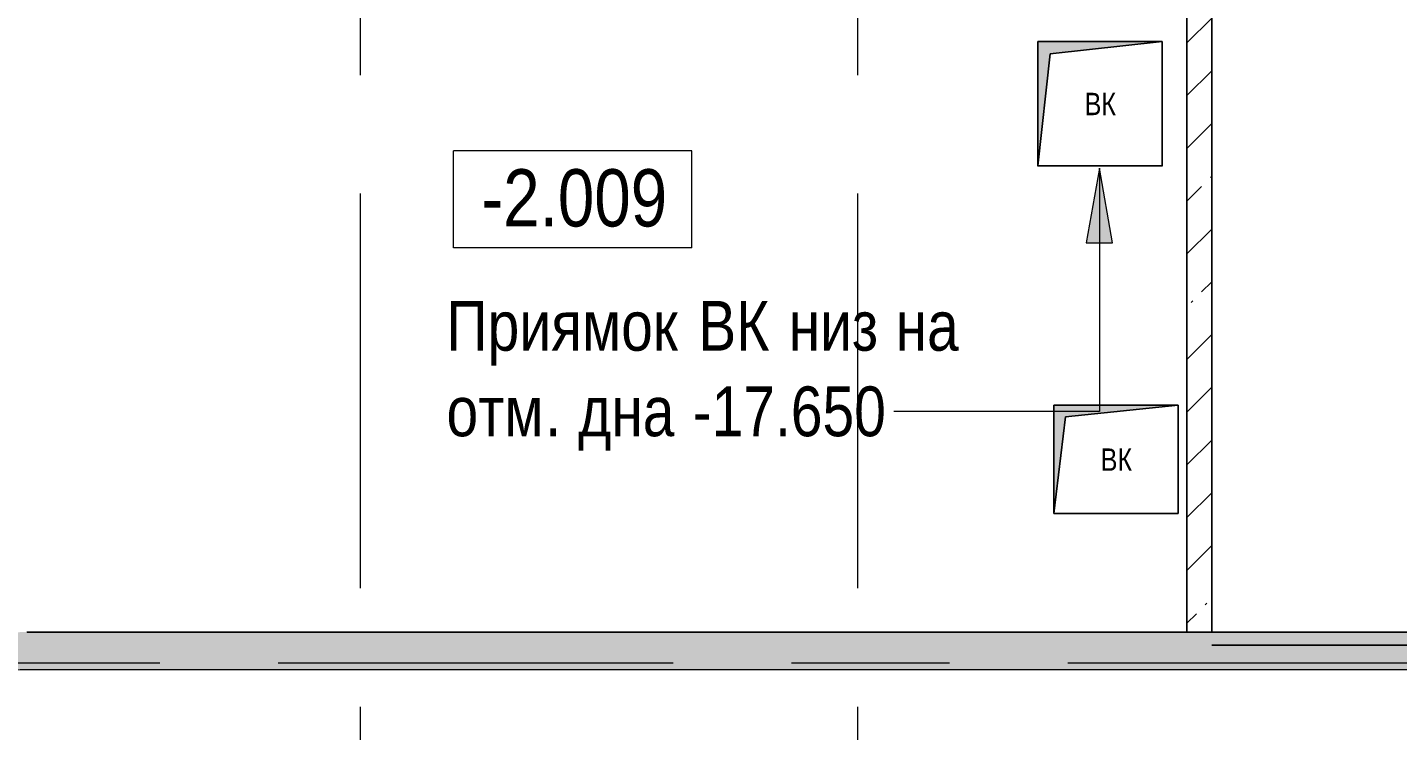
# Model space of a CAD drawing. Header units: millimetres. Extents: x 48966 to 155647, y -43515 to 30475.
# Drawn here: x 79257 to 90276, y -31925 to -26270 of the extents above; entities that cross this region are included whole.
import ezdxf

# ---------------------------------------------------------------- set-up
doc = ezdxf.new("R2010")
doc.units = ezdxf.units.MM
doc.linetypes.add('Осевые', pattern=[6350, 1270, -952.5, 3175, -952.5])
for name, color, linetype, lineweight in [('Марки помещений', 7, 'Continuous', 9), ('Обобщенные модели', 7, 'Continuous', 9), ('Общие ребра', 7, 'Continuous', 9), ('Оси-2', 7, 'Осевые', 9), ('Перекрытия', 7, 'Continuous', 9), ('Стены', 7, 'Continuous', 9), ('Стены-1', 7, 'Continuous', 18), ('Текстовые примечания', 7, 'Continuous', 9), ('Типовые аннотации', 7, 'Continuous', 9), ('Штриховка разреза-2', 7, 'Continuous', 9), ('Элементы узлов', 7, 'Continuous', 9), ('Элементы узлов-1', 7, 'Continuous', 5)]:
    doc.layers.add(name, color=color, linetype=linetype, lineweight=lineweight)
doc.styles.add('Arial', font='Arial.ttf', dxfattribs={"width": 0.8, "height": 180})
doc.styles.add('Arial Narrow_1', font='Arial Narrow.ttf', dxfattribs={"height": 400})
doc.styles.add('Arial Narrow_2', font='Arial Narrow.ttf', dxfattribs={"height": 460})

# ---------------------------------------------------------------- blocks, each defined once
blk = doc.blocks.new('Стена монолитная - Стена монолитная-463893-План -2-го этажа на отм_ -16_650')
at = {"layer": 'Штриховка разреза-2'}
h = blk.add_hatch(dxfattribs=at)
h.set_pattern_fill('FP_1', color=256, style=0, pattern_type=2)
h.set_pattern_definition([(45, (0, 0), (-493.914, 493.914), []), (45, (493.9, 0), (-493.914, 493.914), [873.125, -174.625, 6.706, -167.919])])
h.paths.add_polyline_path([(150600, -31683), (149464, -28563), (149198, -28563), (139688, -2433), (139941, -2341), (136417, 7342), (136164, 7250), (133890, 13496), (133761, 13880), (133620, 14260), (133469, 14636), (133308, 15008), (133136, 15375), (132955, 15737), (132763, 16094), (132561, 16445), (132349, 16791), (132128, 17130), (131898, 17463), (131658, 17790), (131409, 18109), (131152, 18422), (131331, 18601), (131027, 18974), (130714, 19339), (130392, 19695), (130060, 20042), (129718, 20381), (129368, 20710), (129010, 21030), (128643, 21341), (128268, 21641), (127872, 21941), (127495, 22212), (127097, 22482), (126692, 22741), (126280, 22989), (125863, 23226), (125438, 23452), (125009, 23667), (124573, 23871), (124132, 24062), (123687, 24242), (120934, 25332), (120559, 25419), (120508, 25147), (120076, 25222), (119643, 25287), (119208, 25342), (118772, 25387), (118335, 25422), (117898, 25447), (117460, 25462), (117022, 25467), (109837, 25467), (109837, 25717), (100342, 25717), (100342, 25467), (61832, 25467), (61593, 25461), (61356, 25442), (61120, 25411), (60883, 25367), (60654, 25312), (60426, 25244), (60201, 25165), (59981, 25074), (59766, 24971), (59557, 24858), (59354, 24733), (59157, 24598), (58968, 24453), (58787, 24298), (58614, 24134), (58450, 23962), (58296, 23781), (58151, 23592), (58016, 23395), (57891, 23192), (57778, 22983), (57675, 22768), (57584, 22548), (57497, 22297), (57437, 22095), (57381, 21863), (57338, 21629), (57307, 21393), (57288, 21155), (57282, 20917), (57282, 20357), (57032, 20357), (57032, 15267), (57282, 15267), (57282, 13317), (57132, 13317), (57132, 5867), (57032, 5867), (57032, 2617), (57242, 2617), (57242, -43), (57032, -43), (57032, -2533), (57282, -2533), (57282, -21043), (57032, -21043), (57032, -21693), (57038, -21931), (57055, -22169), (57085, -22406), (57126, -22641), (57178, -22873), (57242, -23103), (57317, -23329), (57404, -23551), (57501, -23769), (57608, -23982), (57727, -24189), (57855, -24390), (57993, -24584), (58140, -24772), (58297, -24952), (58462, -25124), (58635, -25287), (58817, -25442), (59005, -25588), (59201, -25724), (59403, -25850), (59612, -25967), (59825, -26073), (59937, -25832), (60094, -25902), (60254, -25966), (60439, -26030), (74496, -30679), (74908, -30809), (75323, -30927), (75742, -31032), (76163, -31126), (76587, -31207), (77013, -31276), (77441, -31333), (77870, -31377), (77877, -31303), (78352, -31335), (78347, -31413), (78661, -31429), (78953, -31435), (79257, -31433), (91782, -31433), (91782, -31683), (108582, -31683), (108582, -31433), (142682, -31433), (142682, -31583), (144482, -31583), (144482, -31683)], flags=0)
h.paths.add_polyline_path([(150172, -31383), (143082, -31383), (143082, -31133), (108282, -31133), (108282, -31383), (92082, -31383), (92082, -31133), (79253, -31133), (78960, -31135), (78666, -31129), (78671, -31055), (77604, -30984), (77598, -31049), (77256, -31007), (76915, -30958), (76572, -30900), (76170, -30821), (75771, -30731), (75374, -30630), (74981, -30518), (74591, -30395), (60511, -25738), (60327, -25672), (60146, -25598), (59969, -25514), (59797, -25423), (59684, -25665), (59492, -25554), (59306, -25433), (59126, -25304), (58953, -25165), (58786, -25019), (58627, -24864), (58476, -24702), (58293, -24483), (58254, -24433), (58122, -24249), (57999, -24059), (57885, -23863), (57782, -23662), (57689, -23456), (57606, -23245), (57534, -23031), (57472, -22813), (57422, -22592), (57382, -22369), (57354, -22145), (57337, -21919), (57332, -21612), (57332, -21343), (57582, -21343), (57582, -2233), (57332, -2233), (57332, -343), (57542, -343), (57542, 2917), (57332, 2917), (57332, 13017), (57582, 13017), (57582, 15567), (57332, 15567), (57332, 20057), (57582, 20057), (57582, 20917), (57588, 21147), (57607, 21377), (57638, 21605), (57681, 21831), (57737, 22054), (57804, 22274), (57883, 22490), (57974, 22702), (58077, 22908), (58190, 23108), (58314, 23302), (58448, 23489), (58592, 23669), (58746, 23840), (58909, 24003), (59080, 24156), (59260, 24301), (59447, 24435), (59641, 24559), (59841, 24672), (60047, 24774), (60259, 24865), (60475, 24945), (60695, 25012), (60918, 25068), (61144, 25111), (61372, 25142), (61602, 25161), (61832, 25167), (100642, 25167), (100642, 25417), (109537, 25417), (109537, 25167), (117027, 25167), (117429, 25163), (117830, 25150), (118231, 25129), (118752, 25089), (118852, 25079), (119297, 25030), (119468, 25010), (119776, 24967), (120083, 24920), (120472, 24852), (123521, 23985), (123942, 23816), (124376, 23630), (124772, 23448), (125179, 23248), (125581, 23038), (125978, 22818), (126369, 22587), (126754, 22347), (127133, 22097), (127505, 21837), (127870, 21568), (128229, 21290), (128580, 21003), (128955, 20679), (129260, 20402), (129589, 20089), (129967, 19707), (130024, 19647), (130334, 19313), (130636, 18972), (130928, 18623), (130720, 18462), (131013, 18079), (131297, 17688), (131570, 17291), (131835, 16887), (132089, 16477), (132333, 16061), (132572, 15629), (132791, 15211), (133005, 14778), (133208, 14341), (133400, 13898), (133581, 13451), (133752, 12999), (135984, 6866), (136237, 6958), (139557, -2162), (139351, -2237), (145045, -17883), (145067, -17883), (145067, -17943), (149042, -28863), (149254, -28863), (150061, -31080)], flags=0)
at = {"layer": 'Стены-1'}
for p, q in [((92082, -31133), (79253, -31133)), ((79257, -31433), (91782, -31433))]:
    blk.add_line(p, q, dxfattribs=at)
blk.add_arc((79024, -21293), 10143, 266.1689, 271.3137, dxfattribs=at)
blk = doc.blocks.new('170_ОтверстиеПрямоугольноеВертикальное - 170_ОтверстиеПрямоугольноеВертикальное-5689100-План -2-го этажа на отм_ -16_650')
at = {"layer": 'Обобщенные модели'}
for p, q in [((-500, -501), (-500, 501)), ((-500, 501), (500, 501)), ((500, 501), (500, -501)), ((500, -501), (-500, -501))]:
    blk.add_line(p, q, dxfattribs=at)
blk = doc.blocks.new('170_ОтверстиеПрямоугольноеВертикальное - 170_ОтверстиеПрямоугольноеВертикальное-5689492-План -2-го этажа на отм_ -16_650')
at = {"layer": 'Обобщенные модели'}
for p, q in [((-500, -435), (-500, 435)), ((-500, 435), (500, 435)), ((500, 435), (500, -435)), ((500, -435), (-500, -435))]:
    blk.add_line(p, q, dxfattribs=at)
blk = doc.blocks.new('Марка помещения_Р - Марка помещения-4575829-План -2-го этажа на отм_ -16_650')
at = {"layer": 'Марки помещений'}
for p, q in [((-4.79375, -1.95625), (-4.79375, 1.95625)), ((4.79375, 1.95625), (-4.79375, 1.95625)), ((4.79375, -1.95625), (4.79375, 1.95625)), ((4.79375, -1.95625), (-4.79375, -1.95625))]:
    blk.add_line(p, q, dxfattribs=at)

msp = doc.modelspace()

# ---------------------------------------------------------------- hatches: boundary and pattern name
at = {"layer": 'Текстовые примечания'}
msp.add_hatch(color=256, dxfattribs=at).paths.add_polyline_path([(87877.4, -27402.1), (87771.6, -28002.1), (87983.1, -28002.1)], flags=0)
at = {"layer": 'Штриховка разреза-2'}
h = msp.add_hatch(dxfattribs=at)
h.set_pattern_fill('FP_57', color=256, style=0, pattern_type=2)
h.set_pattern_definition([(45, (0, 0), (-424.264, 424.264), [600, -100, 20, -100]), (45, (0, 424), (-424.264, 424.264), [])])
h.paths.add_polyline_path([(88581.6, -31132.9), (88781.6, -31132.9), (88781.6, -25482.9), (88581.6, -25482.9), (88581.6, -31079.8)], flags=0)
h.paths.add_polyline_path([(88581.6, -24482.9), (88781.6, -24482.9), (88781.6, -24382.9), (88581.6, -24382.9)], flags=0)
at = {"layer": 'Элементы узлов-1'}
for points in [[(87381.6, -27383.9), (87481.7, -26482.9), (88381.6, -26382.9), (87381.6, -26382.9)], [(87510.7, -30178.7), (87604.2, -29402.2), (88510.7, -29308.7), (87510.7, -29308.7)]]:
    msp.add_hatch(color=256, dxfattribs=at).paths.add_polyline_path(points, flags=0)

# ---------------------------------------------------------------- linework, layer by layer
at = {"layer": 'Общие ребра'}
msp.add_line((88781.6, -31132.9), (88781.6, -25482.9), dxfattribs=at)
at = {"layer": 'Оси-2'}
for p, q in [((81931.6, 25417.1), (81931.6, -41737.8)), ((85931.6, 25417.1), (85931.6, -41737.8)), ((150171.6, -31382.9), (50565.6, -31382.9))]:
    msp.add_line(p, q, dxfattribs=at)
at = {"layer": 'Перекрытия'}
for p, q in [((88781.6, -24382.9), (88781.6, -31132.9)), ((88581.6, -31132.9), (88581.6, -25802.9)), ((87381.6, -27383.9), (87381.6, -26382.9)), ((87381.6, -26382.9), (88381.6, -26382.9)), ((88381.6, -26382.9), (88381.6, -27383.9)), ((88381.6, -27383.9), (87381.6, -27383.9)), ((79253.4, -31132.9), (88581.6, -31132.9)), ((88781.6, -31132.9), (91781.6, -31132.9))]:
    msp.add_line(p, q, dxfattribs=at)
at = {"layer": 'Стены-1'}
for p, q in [((88581.6, -25802.9), (88581.6, -31132.9)), ((88581.6, -31132.9), (88781.6, -31132.9)), ((91780.6, -31236.9), (88782.6, -31236.9)), ((88782.6, -31236.9), (88782.6, -31238.9)), ((88782.6, -31238.9), (91780.6, -31238.9))]:
    msp.add_line(p, q, dxfattribs=at)
at = {"layer": 'Текстовые примечания'}
for p, q in [((87877.4, -27402.1), (87771.6, -28002.1)), ((87983.1, -28002.1), (87877.4, -27402.1)), ((87877.4, -27402.1), (87877.4, -29357.4)), ((87771.6, -28002.1), (87983.1, -28002.1)), ((86871.5, -29357.4), (86225.4, -29357.4)), ((87877.4, -29357.4), (86871.5, -29357.4))]:
    msp.add_line(p, q, dxfattribs=at)
at = {"layer": 'Элементы узлов'}
for p, q in [((88381.6, -26382.9), (87381.6, -26382.9)), ((87381.6, -26382.9), (87381.6, -27383.9)), ((88381.6, -26382.9), (87481.7, -26482.9)), ((87481.7, -26482.9), (88381.6, -26382.9)), ((88381.6, -27383.9), (88381.6, -26382.9)), ((87481.7, -26482.9), (87381.6, -27383.9)), ((87381.6, -27383.9), (87481.7, -26482.9)), ((87381.6, -27383.9), (88381.6, -27383.9)), ((88510.7, -29308.7), (87510.7, -29308.7)), ((87510.7, -29308.7), (87510.7, -30178.7)), ((88510.7, -29308.7), (87604.2, -29402.2)), ((87604.2, -29402.2), (88510.7, -29308.7)), ((88510.7, -30178.7), (88510.7, -29308.7)), ((87604.2, -29402.2), (87510.7, -30178.7)), ((87510.7, -30178.7), (87604.2, -29402.2)), ((87510.7, -30178.7), (88510.7, -30178.7))]:
    msp.add_line(p, q, dxfattribs=at)

# ---------------------------------------------------------------- block references
at = {"layer": 'Марки помещений', "xscale": 199.9999999999999, "yscale": 199.9999999999999, "zscale": 199.9999999999999}
msp.add_blockref('Марка помещения_Р - Марка помещения-4575829-План -2-го этажа на отм_ -16_650', (83641.5, -27652.2), dxfattribs=at)
at = {"layer": 'Стены'}
msp.add_blockref('Стена монолитная - Стена монолитная-463893-План -2-го этажа на отм_ -16_650', (0, 0), dxfattribs=at)
at = {"layer": 'Элементы узлов'}
for name, p in [('170_ОтверстиеПрямоугольноеВертикальное - 170_ОтверстиеПрямоугольноеВертикальное-5689100-План -2-го этажа на отм_ -16_650', (87881.6, -26883.4)), ('170_ОтверстиеПрямоугольноеВертикальное - 170_ОтверстиеПрямоугольноеВертикальное-5689492-План -2-го этажа на отм_ -16_650', (88010.7, -29743.7))]:
    msp.add_blockref(name, p, dxfattribs=at)

# ---------------------------------------------------------------- texts
at = {"layer": 'Марки помещений', "insert": (82907.6, -27410.4), "char_height": 460, "width": 1795.78, "attachment_point": 1, "style": 'Arial Narrow_2'}
msp.add_mtext('-2.009', dxfattribs=at)
at = {"layer": 'Текстовые примечания', "char_height": 400, "attachment_point": 1, "style": 'Arial Narrow_1'}
for s, insert, width in [('Приямок', (82627, -28469.5), 2292.826), ('\\fArial Narrow|b0|i0|c204|p34|; ', (84518.8, -28469.5), 160.337), ('ВК', (84651.1, -28469.5), 721.519), ('\\fArial Narrow|b0|i0|c204|p34|; ', (85246.4, -28469.5), 160.337), ('\\fArial Narrow|b0|i0|c204|p34|; ', (86106.3, -28469.5), 160.337), ('\\fArial Narrow|b0|i0|c204|p34|; ', (86754.5, -28469.5), 144.304), ('низ', (85378.7, -28469.5), 881.856), ('на', (86238.6, -28469.5), 625.316), (' -17.650', (84479.1, -29157.4), 2116.455), ('отм', (82627, -29157.4), 962.025), ('дна', (83685.4, -29157.4), 962.025), ('. ', (83420.8, -29157.4), 320.675)]:
    msp.add_mtext(s, dxfattribs=dict(at, insert=insert, width=width))
at = {"layer": 'Типовые аннотации', "char_height": 180, "width": 307.848, "attachment_point": 1, "style": 'Arial'}
for insert in [(87759.4, -26795.4), (87888.6, -29655.7)]:
    msp.add_mtext('ВК', dxfattribs=dict(at, insert=insert))

doc.saveas('drawing.dxf')
